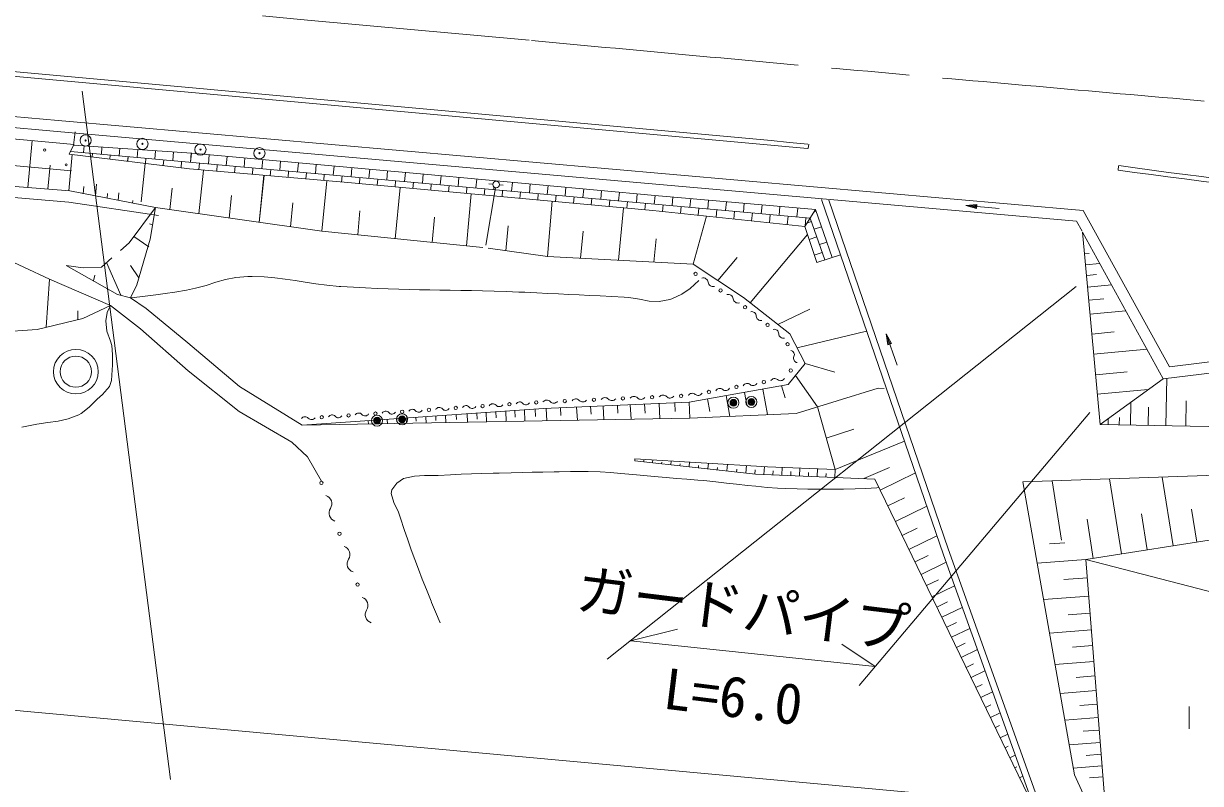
# Model space of a CAD drawing. Units: millimetres, scale not verified. Extents: x 40000 to 680000, y 20000 to 380000.
# Drawn here: x 396648 to 449408, y 247718 to 281800 of the extents above; entities that cross this region are included whole.
import ezdxf
from ezdxf.enums import TextEntityAlignment as Align

# ---------------------------------------------------------------- set-up
doc = ezdxf.new("R2010")
doc.units = ezdxf.units.MM
doc.header["$LTSCALE"] = 1000
doc.header["$PDMODE"] = 32
doc.header["$PDSIZE"] = 500
doc.linetypes.add('CHAIN', pattern=[18.5, 12, -1.5, 3.5, -1.5])
for name, color, linetype, lineweight in [('M-BGD', 7, 'Continuous', 13), ('M-BMK', 2, 'CHAIN', 13), ('M-BMK-ROW', 30, 'Continuous', 13), ('M-STR-HTXT', 7, 'Continuous', 13)]:
    doc.layers.add(name, color=color, linetype=linetype, lineweight=lineweight)
doc.styles.add('ＭＳ ゴシック', font='')
doc.styles.get('ＭＳ ゴシック').set_extended_font_data('MS Gothic')

msp = doc.modelspace()

# ---------------------------------------------------------------- linework, layer by layer
at = {"layer": 'M-BGD'}
for p, q in [((398913, 276381), (339751, 281774)), ((398207, 277450), (370821, 279946)), ((398162, 276952), (370776, 279448)), ((398804, 275186), (376360, 277232)), ((398206, 277450), (444152, 273412)), ((396841, 274442), (397033, 276551)), ((398162, 276952), (443857, 272936)), ((398881, 276350), (398969, 276945)), ((398700, 275939), (398881, 276350)), ((404094, 275282), (398700, 275939)), ((398701, 275939), (398882, 276350)), ((404095, 275281), (398701, 275939)), ((431913, 273074), (398751, 276064)), ((431913, 273074), (398752, 276064)), ((398881, 276350), (404198, 275984)), ((398882, 276350), (404199, 275984)), ((399364, 276317), (399336, 276011)), ((399364, 276316), (399337, 276011)), ((399737, 275975), (399722, 275814)), ((399736, 275975), (399722, 275815)), ((400165, 276262), (400136, 275939)), ((400165, 276261), (400136, 275939)), ((400966, 276206), (400936, 275867)), ((400966, 276206), (400936, 275867)), ((401768, 276151), (401735, 275795)), ((401767, 276151), (401735, 275795)), ((402569, 276096), (402535, 275723)), ((402568, 276096), (402535, 275723)), ((403369, 276041), (403334, 275651)), ((403370, 276041), (403335, 275650)), ((404170, 275986), (404134, 275579)), ((404171, 275986), (404134, 275578)), ((404198, 275984), (414612, 275039)), ((404199, 275984), (414613, 275039)), ((431826, 276193), (431845, 276392)), ((384981, 275422), (398722, 274290)), ((397740, 274377), (397838, 275443)), ((398680, 274294), (398833, 275923)), ((400536, 275903), (400519, 275717)), ((400536, 275903), (400519, 275718)), ((401335, 275831), (401316, 275620)), ((401336, 275831), (401317, 275620)), ((401929, 273800), (402106, 275524)), ((401929, 273800), (402106, 275524)), ((402135, 275759), (402114, 275523)), ((402135, 275759), (402114, 275523)), ((402935, 275687), (402911, 275426)), ((402934, 275687), (402911, 275426)), ((403734, 275615), (403708, 275329)), ((403734, 275614), (403709, 275328)), ((404534, 275543), (404507, 275246)), ((404534, 275542), (404507, 275245)), ((404970, 275914), (404933, 275507)), ((404970, 275914), (404934, 275506)), ((405333, 275471), (405307, 275176)), ((405334, 275470), (405307, 275176)), ((405770, 275841), (405733, 275434)), ((405770, 275841), (405733, 275435)), ((406569, 275769), (406532, 275362)), ((406569, 275769), (406533, 275362)), ((407369, 275696), (407332, 275290)), ((407369, 275696), (407332, 275290)), ((408168, 275624), (408132, 275218)), ((408169, 275623), (408132, 275218)), ((408968, 275551), (408931, 275146)), ((408968, 275551), (408932, 275146)), ((409767, 275479), (409731, 275074)), ((410567, 275406), (410530, 275002)), ((445741, 275424), (445714, 275226)), ((411024, 274679), (404094, 275282)), ((411024, 274678), (404095, 275281)), ((404510, 273267), (404712, 275228)), ((404510, 273267), (404711, 275228)), ((406133, 275398), (406106, 275107)), ((406133, 275398), (406107, 275106)), ((406932, 275326), (406906, 275037)), ((406933, 275326), (406907, 275037)), ((407211, 272883), (407427, 274992)), ((407211, 272882), (407428, 274991)), ((407732, 275254), (407706, 274967)), ((407732, 275254), (407706, 274967)), ((408531, 275182), (408506, 274898)), ((408532, 275182), (408506, 274897)), ((409331, 275110), (409306, 274828)), ((409331, 275110), (409306, 274828)), ((410131, 275038), (410105, 274759)), ((410930, 274966), (410905, 274689)), ((411366, 275333), (411330, 274930)), ((411730, 274894), (411705, 274616)), ((412166, 275261), (412129, 274858)), ((412965, 275188), (412929, 274786)), ((413765, 275116), (413729, 274714)), ((414564, 275043), (414528, 274642)), ((414612, 275039), (424944, 274093)), ((415364, 274969), (415328, 274569)), ((416163, 274897), (416127, 274497)), ((399322, 274162), (399352, 274491)), ((399878, 274067), (399925, 274588)), ((403211, 273452), (403310, 274418)), ((403211, 273452), (403311, 274417)), ((410019, 272483), (410252, 274746)), ((424852, 273416), (411024, 274679)), ((412529, 274822), (412504, 274543)), ((413301, 272149), (413528, 274450)), ((413329, 274750), (413304, 274470)), ((414128, 274678), (414103, 274397)), ((414928, 274606), (414903, 274324)), ((415728, 274533), (415702, 274251)), ((416527, 274461), (416502, 274178)), ((416963, 274824), (416927, 274425)), ((417327, 274389), (417301, 274105)), ((417376, 271861), (417807, 274432)), ((417510, 274605), (417682, 274591)), ((417736, 274464), (417726, 274353)), ((417762, 274750), (417759, 274710)), ((417982, 274568), (418154, 274555)), ((418562, 274677), (418526, 274281)), ((419361, 274604), (419326, 274209)), ((420161, 274531), (420125, 274137)), ((420960, 274458), (420925, 274065)), ((421760, 274384), (421724, 273993)), ((398722, 274290), (402567, 273544)), ((400395, 273966), (400414, 274176)), ((400887, 273870), (400918, 274208)), ((401532, 273745), (401542, 273858)), ((405860, 273075), (405965, 274092)), ((405861, 273075), (405965, 274092)), ((416513, 271823), (416721, 274158)), ((418126, 274317), (418101, 274032)), ((418926, 274245), (418900, 273959)), ((419725, 274173), (419699, 273886)), ((420131, 271356), (420351, 273827)), ((420525, 274101), (420499, 273813)), ((421325, 274029), (421298, 273740)), ((422124, 273957), (422098, 273667)), ((422559, 274311), (422524, 273921)), ((422924, 273885), (422897, 273594)), ((423359, 274238), (423323, 273849)), ((424158, 274165), (424123, 273777)), ((424957, 274092), (424923, 273704)), ((424944, 274093), (432155, 273456)), ((425757, 274021), (425722, 273632)), ((426557, 273950), (426522, 273560)), ((427357, 273880), (427321, 273488)), ((432415, 273908), (437882, 257973)), ((432743, 273879), (438105, 258246)), ((402568, 273544), (401390, 271970)), ((402567, 273544), (402319, 272126)), ((402568, 273544), (402319, 272125)), ((410019, 272483), (402567, 273544)), ((410019, 272482), (402568, 273544)), ((408615, 272682), (408725, 273754)), ((408615, 272683), (408725, 273754)), ((411631, 272319), (411726, 273394)), ((423327, 271184), (423547, 273535)), ((423723, 273813), (423697, 273521)), ((424523, 273741), (424496, 273448)), ((431671, 272693), (424852, 273416)), ((425322, 273668), (425295, 273369)), ((426122, 273596), (426094, 273284)), ((426921, 273524), (426892, 273200)), ((427721, 273452), (427691, 273115)), ((428156, 273809), (428121, 273416)), ((428521, 273380), (428489, 273030)), ((428956, 273738), (428920, 273344)), ((429320, 273308), (429288, 272946)), ((429756, 273668), (429720, 273272)), ((430555, 273597), (430520, 273200)), ((431355, 273526), (431319, 273128)), ((432155, 273455), (431671, 272693)), ((432183, 273375), (432081, 273340)), ((432155, 273456), (432898, 271309)), ((438884, 273634), (439382, 273676)), ((438884, 273634), (439367, 273504)), ((438884, 273634), (440378, 273500)), ((438968, 273611), (438977, 273642)), ((439017, 273598), (439030, 273647)), ((439058, 273587), (439075, 273650)), ((439103, 273575), (439126, 273655)), ((439145, 273564), (439171, 273658)), ((439178, 273555), (439208, 273662)), ((439224, 273542), (439259, 273666)), ((439275, 273528), (439314, 273671)), ((439316, 273517), (439359, 273675)), ((439351, 273508), (439374, 273590)), ((439382, 273676), (439367, 273504)), ((448018, 266406), (444152, 273412)), ((402288, 272820), (402431, 272765)), ((402288, 272820), (402431, 272766)), ((414971, 271980), (415071, 273108)), ((426663, 271003), (427268, 273160)), ((430120, 273236), (430086, 272861)), ((430919, 273164), (430884, 272776)), ((431719, 273092), (431685, 272715)), ((431968, 272915), (431768, 272846)), ((432563, 271198), (431913, 273074)), ((444110, 272489), (443857, 272936)), ((401593, 272242), (402258, 271781)), ((417231, 271750), (410019, 272483)), ((418276, 271611), (418375, 272730)), ((421617, 271276), (421730, 272484)), ((429227, 269271), (431791, 272333)), ((432207, 271080), (431671, 272693)), ((432421, 272686), (432087, 272571)), ((447743, 265869), (444114, 272447)), ((444907, 263817), (444114, 272447)), ((397812, 270335), (394194, 272024)), ((401390, 271970), (400989, 271617)), ((402319, 272126), (401723, 270085)), ((420131, 271356), (417479, 271720)), ((424908, 271098), (425006, 272143)), ((432207, 272226), (431865, 272108)), ((432660, 271998), (432326, 271882)), ((400613, 271287), (400140, 270870)), ((426663, 271003), (420131, 271356)), ((427766, 270275), (428632, 271310)), ((432445, 271538), (432095, 271416)), ((433265, 271431), (432207, 271080)), ((444422, 271486), (444208, 271466)), ((399327, 270839), (398561, 270952)), ((400865, 269651), (398561, 270952)), ((400140, 270870), (399327, 270839)), ((400374, 271077), (401005, 269614)), ((401438, 270953), (401812, 270393)), ((428916, 269516), (426663, 271003)), ((444895, 271030), (444249, 270970)), ((397812, 270335), (397662, 268178)), ((397812, 270335), (400546, 269147)), ((399839, 270517), (399781, 270263)), ((444746, 270543), (444314, 270503)), ((401450, 269499), (400865, 269651)), ((401723, 270085), (401450, 269499)), ((445423, 270074), (444341, 269975)), ((478018, 270066), (448018, 266406)), ((400546, 269147), (399301, 268570)), ((400546, 269147), (401890, 268106)), ((402153, 269017), (401450, 269499)), ((430993, 267884), (428916, 269516)), ((445072, 269456), (444399, 269394)), ((478052, 269567), (447743, 265869)), ((399301, 268570), (397253, 268080)), ((399088, 268912), (399079, 268517)), ((404016, 267480), (402153, 269017)), ((430456, 268305), (431895, 268990)), ((446062, 268915), (444452, 268767)), ((397253, 268080), (395039, 267927)), ((401890, 268106), (404032, 266228)), ((430993, 267884), (431686, 266556)), ((431324, 267249), (434441, 268003)), ((435312, 267888), (435556, 267451)), ((435312, 267888), (435392, 267394)), ((435312, 267888), (435806, 266471)), ((435326, 267801), (435357, 267806)), ((435334, 267752), (435383, 267760)), ((435341, 267710), (435405, 267720)), ((435348, 267663), (435430, 267676)), ((435355, 267621), (435452, 267636)), ((435361, 267587), (435470, 267604)), ((435368, 267540), (435495, 267560)), ((435377, 267488), (435523, 267511)), ((445534, 267967), (444532, 267875)), ((406323, 265516), (404016, 267480)), ((435383, 267446), (435545, 267471)), ((435389, 267410), (435474, 267423)), ((435556, 267451), (435392, 267394)), ((447014, 267190), (444617, 266970)), ((431686, 266556), (430920, 265610)), ((431686, 266556), (433015, 266166)), ((404032, 266228), (406318, 264405)), ((431249, 266017), (432242, 264610)), ((446115, 266176), (444720, 266048)), ((409134, 263781), (406323, 265516)), ((430920, 265610), (426485, 264813)), ((429795, 265408), (430004, 264258)), ((430621, 265556), (430794, 265012)), ((434954, 265448), (431287, 264316)), ((435235, 265436), (434954, 265448)), ((447071, 265383), (444783, 265172)), ((444907, 263817), (447743, 265869)), ((447859, 263762), (447899, 265888)), ((427313, 264962), (427416, 264397)), ((428142, 265111), (428310, 264181)), ((428969, 265259), (429071, 264696)), ((448751, 263746), (448772, 264871)), ((406318, 264405), (408683, 263027)), ((419951, 264527), (409134, 263781)), ((417384, 264350), (417403, 263933)), ((417827, 264381), (417840, 264110)), ((418265, 264411), (418287, 263949)), ((418675, 264439), (418689, 264143)), ((419103, 264469), (419126, 263965)), ((419580, 264502), (419595, 264178)), ((426485, 264813), (419951, 264527)), ((420072, 264533), (420103, 263983)), ((420719, 264561), (420738, 264223)), ((421443, 264593), (421476, 264008)), ((422070, 264620), (422089, 264276)), ((422632, 264645), (422666, 264030)), ((423270, 264672), (423289, 264323)), ((423849, 264698), (423885, 264052)), ((424490, 264726), (424512, 264326)), ((425141, 264754), (425179, 264076)), ((425840, 264785), (425862, 264403)), ((426485, 264813), (426515, 264100)), ((432242, 264610), (433029, 261801)), ((446265, 263792), (446284, 264814)), ((447062, 263777), (447078, 264588)), ((426515, 264100), (409134, 263781)), ((412104, 263986), (412108, 263836)), ((412523, 264015), (412524, 263901)), ((412952, 264045), (412961, 263851)), ((413378, 264074), (413385, 263935)), ((413805, 264103), (413816, 263867)), ((414241, 264128), (414249, 263969)), ((414678, 264164), (414691, 263883)), ((415124, 264194), (415133, 264003)), ((415560, 264224), (415583, 263900)), ((416037, 264257), (416055, 264040)), ((416532, 264292), (416549, 263917)), ((416975, 264322), (416987, 264061)), ((431287, 264316), (426515, 264100)), ((479496, 263173), (444907, 263817)), ((445266, 263811), (445271, 264080)), ((445766, 263801), (445772, 264124)), ((432635, 263206), (433864, 263601)), ((408683, 263027), (409382, 262368)), ((433029, 261801), (436134, 263067)), ((409382, 262368), (410009, 261269)), ((424048, 262194), (424057, 262284)), ((430004, 261925), (424057, 262284)), ((424848, 262105), (424861, 262235)), ((473293, 262309), (441442, 261252)), ((444273, 257762), (473293, 262309)), ((429456, 261591), (424048, 262194)), ((424448, 262150), (424454, 262212)), ((425254, 262060), (425261, 262133)), ((425660, 262014), (425677, 262186)), ((426072, 261968), (426081, 262054)), ((426484, 261922), (426506, 262136)), ((426903, 261876), (426913, 261973)), ((427322, 261829), (427348, 262085)), ((427747, 261781), (427758, 261890)), ((428172, 261734), (428203, 262033)), ((428604, 261686), (428617, 261807)), ((429035, 261638), (429052, 261982)), ((429436, 261593), (429446, 261779)), ((429839, 261575), (429858, 261933)), ((433029, 261801), (430004, 261925)), ((430240, 261559), (430249, 261740)), ((430640, 261538), (430659, 261898)), ((431038, 261526), (431047, 261706)), ((431436, 261510), (431454, 261865)), ((432226, 261478), (432244, 261833)), ((433011, 261446), (433029, 261801)), ((434312, 261393), (435462, 261889)), ((434813, 261372), (429456, 261591)), ((431831, 261494), (431839, 261663)), ((432618, 261462), (432627, 261625)), ((434813, 261372), (441956, 246621)), ((435053, 260875), (436638, 261643)), ((441442, 261252), (443759, 248111)), ((443178, 258627), (442760, 261295)), ((445864, 258011), (445336, 261381)), ((448178, 258374), (447695, 261459)), ((435394, 260171), (436143, 260533)), ((435735, 259467), (437144, 260149)), ((447021, 258192), (446768, 259806)), ((449238, 258540), (449006, 260017)), ((436039, 258840), (436704, 259162)), ((444601, 257813), (444325, 259576)), ((436342, 258214), (437595, 258821)), ((438105, 258246), (442224, 246721)), ((443323, 258513), (442634, 258459)), ((436613, 257655), (437204, 257941)), ((436884, 257095), (438002, 257637)), ((441956, 246621), (437882, 257973)), ((444273, 257762), (442087, 257592)), ((444273, 257762), (455022, 254972)), ((445276, 244896), (444273, 257762)), ((444337, 256942), (443284, 256860)), ((437128, 256590), (437661, 256848)), ((437373, 256085), (438384, 256574)), ((444401, 256122), (442374, 255965)), ((437594, 255628), (438075, 255861)), ((437815, 255172), (438729, 255614)), ((444460, 255362), (443484, 255286)), ((438033, 254722), (438466, 254931)), ((438251, 254272), (439068, 254667)), ((444520, 254602), (442640, 254456)), ((438469, 253822), (438854, 254008)), ((444574, 253898), (443669, 253827)), ((438687, 253372), (439408, 253721)), ((438905, 252922), (439241, 253084)), ((439123, 252472), (439748, 252774)), ((444629, 253193), (442887, 253057)), ((444680, 252539), (443841, 252474)), ((439341, 252022), (439629, 252161)), ((439559, 251572), (440088, 251828)), ((444731, 251886), (443116, 251760)), ((439777, 251122), (440017, 251238)), ((444778, 251280), (444000, 251220)), ((448901, 251167), (448901, 250167)), ((439995, 250671), (440427, 250881)), ((444826, 250674), (443328, 250558)), ((440213, 250221), (440405, 250315)), ((444869, 250113), (444148, 250056)), ((440431, 249771), (440767, 249934)), ((440648, 249321), (440793, 249391)), ((444913, 249551), (443524, 249443)), ((444954, 249030), (444284, 248978)), ((440866, 248871), (441107, 248988)), ((444994, 248509), (443706, 248409)), ((441084, 248421), (441180, 248468)), ((441302, 247971), (441446, 248041)), ((443759, 248111), (446763, 241486)), ((445033, 248011), (444441, 247965))]:
    msp.add_line(p, q, dxfattribs=at)
for points in [[(426919, 270276), (426527, 269919), (426154, 269660), (425707, 269457), (425623, 269427), (425140, 269328), (424698, 269351), (424258, 269433), (423777, 269511), (423579, 269527), (423019, 269555), (422502, 269581), (422017, 269606), (421551, 269630), (421094, 269654), (420634, 269677), (420159, 269699), (419658, 269722), (419119, 269745), (418855, 269756), (418285, 269777), (417743, 269794), (417225, 269808), (416727, 269819), (416245, 269828), (415775, 269836), (415313, 269843), (414856, 269850), (414399, 269859), (413938, 269869), (413469, 269881), (412990, 269897), (412494, 269916), (411980, 269940), (411442, 269969), (410877, 270005), (410799, 270010), (410251, 270059), (409749, 270123), (409280, 270195), (408829, 270270), (408380, 270339), (407919, 270396), (407430, 270435), (406898, 270449), (406701, 270447), (406172, 270405), (405707, 270314), (405272, 270193), (404835, 270058), (404363, 269929), (403948, 269842), (403434, 269755), (403000, 269688), (402577, 269630), (402094, 269572), (401481, 269503), (401450, 269499)], [(400546, 269147), (400400, 268836), (400337, 268464), (400376, 268003), (400540, 267551), (400601, 267361), (400636, 266962), (400639, 266473), (400622, 266264), (400588, 265785), (400498, 265527), (400191, 265160), (399945, 264948), (399595, 264595), (399226, 264305), (399126, 264252), (398642, 264064), (398194, 263964), (397740, 263903), (397240, 263830), (397096, 263802), (396579, 263698)], [(415327, 254916), (415115, 255413), (414944, 255832), (414919, 255893), (414709, 256410), (414521, 256885), (414349, 257333), (414187, 257765), (414032, 258196), (413877, 258638), (413717, 259105), (413547, 259610), (413454, 259889), (413248, 260317), (413131, 260720), (413160, 260882), (413386, 261187), (413675, 261395), (414170, 261506), (414624, 261525), (415119, 261527), (415239, 261533), (415783, 261561), (416267, 261582), (416726, 261599), (417194, 261613), (417707, 261628), (417967, 261636), (418511, 261651), (418995, 261663), (419454, 261673), (419924, 261682), (420440, 261691), (420660, 261695), (421172, 261707), (421638, 261713), (421964, 261712), (422491, 261694), (422954, 261663), (423430, 261622), (423787, 261592), (424290, 261545), (424766, 261494), (424914, 261480), (425449, 261435), (425921, 261399), (426380, 261365), (426878, 261324), (427145, 261300), (427681, 261245), (428154, 261192), (428610, 261140), (429097, 261087), (429478, 261049), (429988, 260998), (430452, 260958), (430786, 260941), (431329, 260925), (431811, 260915), (432270, 260911), (432743, 260912), (433268, 260917), (433404, 260918), (433923, 260926), (434385, 260943), (434900, 260981), (434987, 260988)]]:
    msp.add_lwpolyline(points, dxfattribs=at)
for centre, radius in [((399430, 276555), 25), ((399430, 276555), 12.5), ((397600, 276126), 50), ((401978, 276402), 25), ((401978, 276402), 12.5), ((404580, 276146), 25), ((404580, 276146), 12.5), ((407224, 275983), 25), ((407224, 275983), 12.5), ((398559, 275464), 50), ((417832, 274580), 150), ((426778, 270568), 75), ((427899, 269828), 75), ((428992, 269074), 75), ((430001, 268282), 75), ((398993, 266186), 1000), ((430900, 267414), 75), ((398993, 266186), 700), ((431043, 266239), 75), ((428604, 265499), 75), ((429834, 265720), 75), ((419633, 264806), 75), ((420912, 264870), 75), ((422215, 264927), 75), ((423519, 264984), 75), ((424822, 265040), 75), ((426126, 265097), 75), ((427374, 265277), 75), ((428471, 264793), 150), ((428471, 264793), 120), ((428471, 264793), 90), ((428471, 264793), 60), ((429276, 264827), 150), ((429276, 264827), 120), ((429276, 264827), 90), ((429276, 264827), 60), ((429276, 264827), 30), ((412420, 264308), 75), ((413622, 264391), 75), ((414824, 264474), 75), ((416026, 264557), 75), ((417229, 264640), 75), ((418431, 264723), 75), ((428471, 264793), 30), ((428471, 264793), 10), ((429276, 264827), 10), ((410015, 264143), 75), ((411217, 264226), 75), ((412496, 263991), 150), ((412496, 263991), 120), ((412496, 263991), 90), ((412496, 263991), 60), ((412496, 263991), 30), ((412496, 263991), 10), ((413617, 264048), 150), ((413617, 264048), 120), ((413617, 264048), 90), ((413617, 264048), 60), ((413617, 264048), 30), ((413617, 264048), 10), ((410001, 261195), 75), ((410812, 258915), 75), ((411623, 256635), 75)]:
    msp.add_circle(centre, radius, dxfattribs=at)
for centre, radius, start, end in [((-136136103, -1497600631), 1504089685, 84.7905, 84.79251), ((-136136103, -1497600631), 1504089885, 84.7905, 84.79251), ((478796, 510360), 237249, 261.99136, 273.57419), ((478796, 510360), 237449, 261.99136, 273.57419), ((427116, 270165), 226, 8.4274, 104.6902), ((427562, 270231), 226, 188.4274, 284.6902), ((428237, 269424), 226, 8.4274, 104.6902), ((428683, 269490), 226, 188.4274, 284.6902), ((429288, 268672), 209, 1.6971, 101.99), ((429705, 268684), 209, 181.6971, 281.99), ((430296, 267880), 209, 1.6971, 101.99), ((430714, 267892), 209, 181.6971, 281.99), ((431006, 266946), 197, 335.7713, 79.3214), ((431365, 266785), 197, 155.7713, 259.3214), ((427858, 265237), 200, 48.9013, 151.4809), ((428121, 265539), 200, 228.9013, 331.4809), ((429088, 265458), 200, 48.9013, 151.4809), ((429351, 265760), 200, 228.9013, 331.4809), ((430318, 265679), 200, 48.9013, 151.4809), ((430581, 265981), 200, 228.9013, 331.4809), ((420103, 264694), 215, 43.1086, 141.8898), ((420417, 264988), 215, 223.1086, 321.8898), ((421406, 264751), 215, 43.1086, 141.8898), ((421720, 265045), 215, 223.1086, 321.8898), ((422710, 264808), 215, 43.1086, 141.8898), ((423024, 265102), 215, 223.1086, 321.8898), ((424014, 264865), 215, 43.1086, 141.8898), ((424327, 265159), 215, 223.1086, 321.8898), ((425317, 264922), 215, 43.1086, 141.8898), ((425631, 265216), 215, 223.1086, 321.8898), ((426627, 265016), 200, 48.9013, 151.4809), ((426891, 265318), 200, 228.9013, 331.4809), ((411676, 264143), 189, 41.0137, 146.8817), ((412878, 264226), 189, 41.0137, 146.8817), ((413163, 264474), 189, 221.0137, 326.8817), ((414081, 264309), 189, 41.0137, 146.8817), ((414365, 264557), 189, 221.0137, 326.8817), ((415283, 264392), 189, 41.0137, 146.8817), ((415568, 264640), 189, 221.0137, 326.8817), ((416485, 264475), 189, 41.0137, 146.8817), ((416770, 264723), 189, 221.0137, 326.8817), ((417687, 264558), 189, 41.0137, 146.8817), ((417972, 264806), 189, 221.0137, 326.8817), ((418890, 264641), 189, 41.0137, 146.8817), ((419175, 264889), 189, 221.0137, 326.8817), ((409271, 263977), 189, 41.0137, 146.8817), ((409556, 264225), 189, 221.0137, 326.8817), ((410474, 264060), 189, 41.0137, 146.8817), ((410759, 264308), 189, 221.0137, 326.8817), ((411961, 264391), 189, 221.0137, 326.8817), ((410089, 260263), 380, 326.8292, 72.3322), ((410725, 259847), 380, 146.8292, 252.3322), ((410900, 257983), 380, 326.8292, 72.3322), ((411536, 257567), 380, 146.8292, 252.3322), ((411711, 255703), 380, 326.8292, 72.3322), ((412347, 255287), 380, 146.8292, 252.3322)]:
    msp.add_arc(centre, radius, start, end, dxfattribs=at)
for p in [(399430, 276555), (401978, 276402), (404580, 276146), (407224, 275983), (428471, 264793), (429276, 264827), (412496, 263991), (413617, 264048)]:
    msp.add_point(p, dxfattribs=at)
at = {"layer": 'M-BMK'}
for centre, radius, start, end in [((-136136103, -1497600631), 1504093385, 84.79099, 84.79251), ((834048, 4719279), 4457566, 264.66283, 265.05204)]:
    msp.add_arc(centre, radius, start, end, dxfattribs=at)
at = {"layer": 'M-BMK-ROW'}
for p, q in [((398677, 273792), (384925, 274945)), ((402698, 273194), (398677, 273792))]:
    msp.add_line(p, q, dxfattribs=at)
at = {"layer": 'M-STR-HTXT'}
for p, q in [((403233, 247890), (399270, 278773)), ((422819, 253286), (443836, 270004)), ((444453, 264351), (434107, 252111)), ((423857, 254112), (425962, 254640)), ((434826, 252962), (423857, 254112)), ((434826, 252962), (433336, 253961)), ((370569, 253349), (454264, 245693))]:
    msp.add_line(p, q, dxfattribs=at)

# ---------------------------------------------------------------- texts
at = {"layer": 'M-STR-HTXT', "style": 'ＭＳ ゴシック'}
for s, p in [('ガードパイプ', (428744, 254102)), ('L=6.0', (428287, 250161))]:
    msp.add_text(s, height=1833, rotation=353, dxfattribs=at).set_placement(p, align=Align.BOTTOM_CENTER)

doc.saveas('drawing.dxf')
